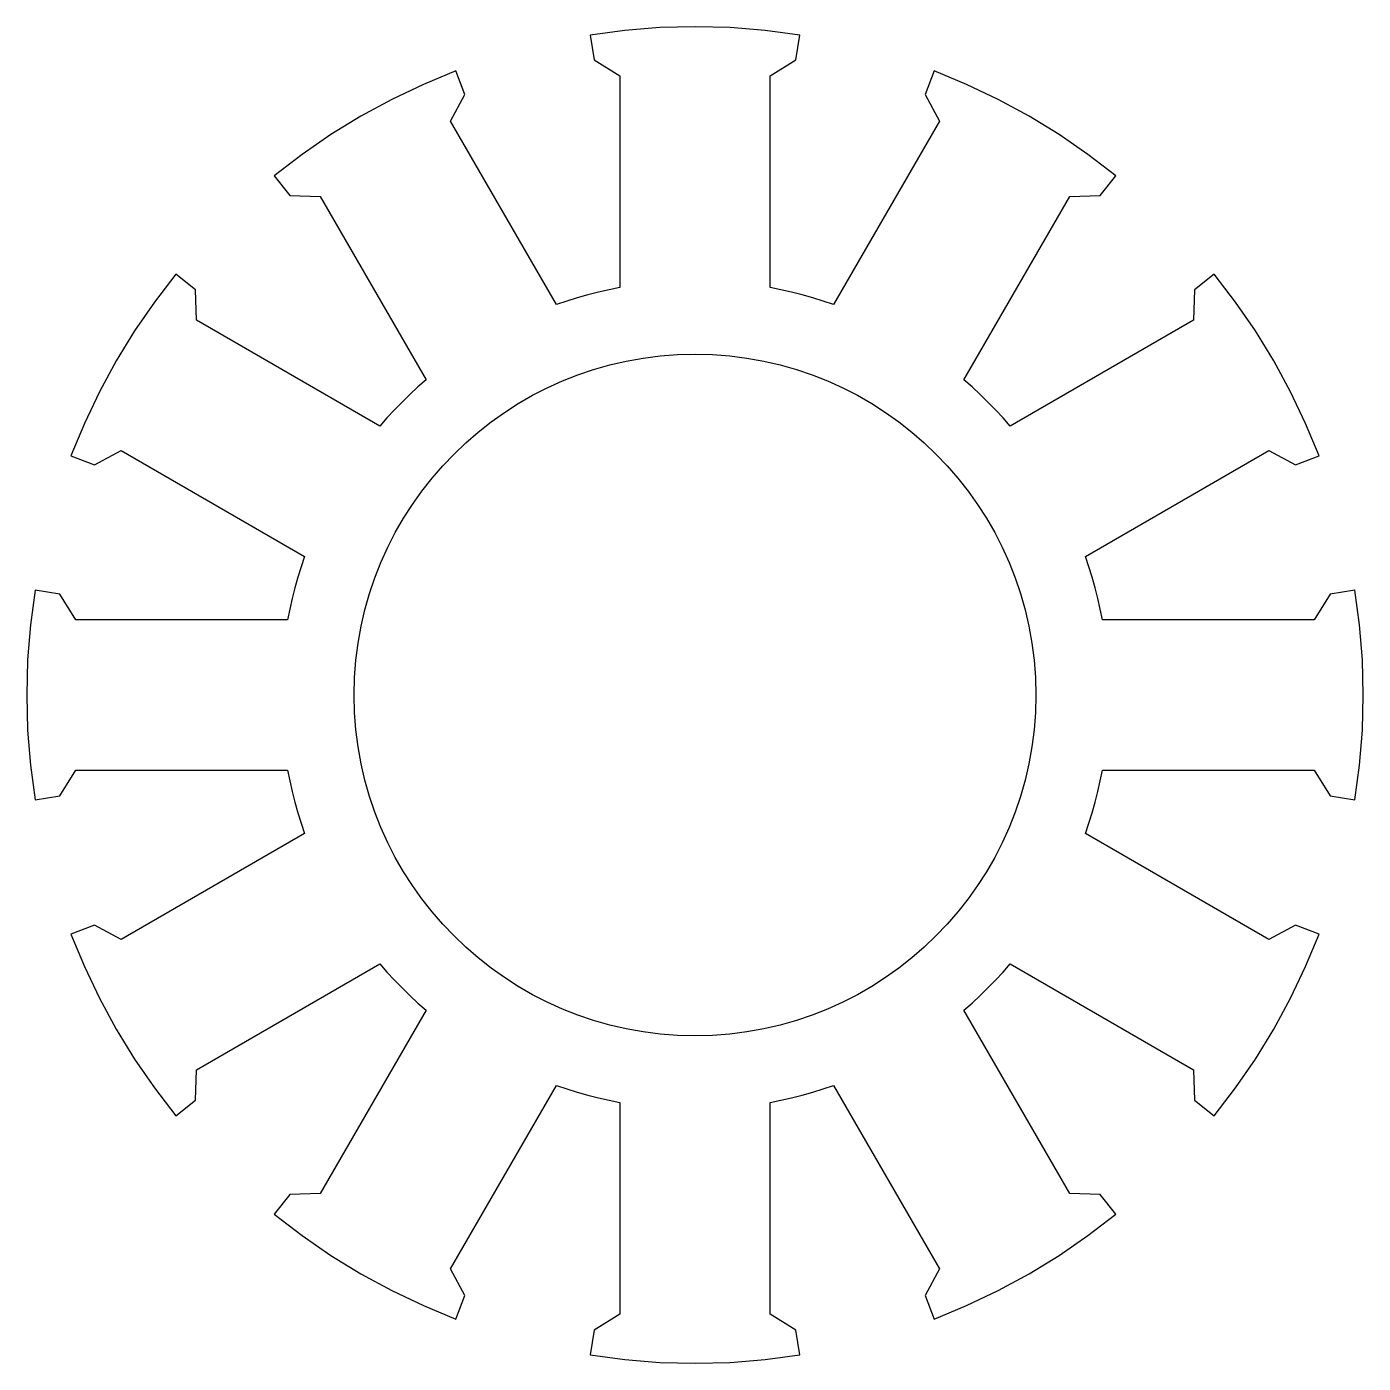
# Model space of a CAD drawing. Header units: millimetres. Extents: x -12 to 12, y -12 to 12.
import ezdxf

# ---------------------------------------------------------------- set-up
doc = ezdxf.new("R2010")
doc.units = ezdxf.units.MM

msp = doc.modelspace()

# ---------------------------------------------------------------- linework, layer by layer
at = {"layer": 'LAMINATION'}
for p, q in [((0, 12), (-0.63024, 11.98344)), ((0.63024, 11.98344), (0, 12)), ((-1.25874, 11.9338), (-1.88377, 11.85122)), ((-1.88377, 11.85122), (-1.81313, 11.4068)), ((-0.63024, 11.98344), (-1.25874, 11.9338)), ((1.25874, 11.9338), (0.63024, 11.98344)), ((1.88377, 11.85122), (1.25874, 11.9338)), ((1.81313, 11.4068), (1.88377, 11.85122)), ((-1.81313, 11.4068), (-1.35088, 11.11823)), ((1.35088, 11.11823), (1.81313, 11.4068)), ((-4.29422, 11.20534), (-4.8768, 10.96434)), ((-4.13319, 10.78514), (-4.29422, 11.20534)), ((-1.35088, 11.11823), (-1.35088, 7.31633)), ((1.35088, 7.31633), (1.35088, 11.11823)), ((4.29422, 11.20534), (4.13319, 10.78514)), ((4.8768, 10.96434), (4.29422, 11.20534)), ((-4.8768, 10.96434), (-5.44591, 10.69308)), ((5.44591, 10.69308), (4.8768, 10.96434)), ((-5.44591, 10.69308), (-6, 10.3923)), ((-4.38922, 10.30411), (-4.13319, 10.78514)), ((4.13319, 10.78514), (4.38922, 10.30411)), ((6, 10.3923), (5.44591, 10.69308)), ((-6, 10.3923), (-6.53752, 10.06284)), ((6.53752, 10.06284), (6, 10.3923)), ((-2.48827, 7.01157), (-4.38922, 10.30411)), ((4.38922, 10.30411), (2.48827, 7.01157)), ((-6.53752, 10.06284), (-7.057, 9.7056)), ((7.057, 9.7056), (6.53752, 10.06284)), ((-7.057, 9.7056), (-7.557, 9.32157)), ((7.557, 9.32157), (7.057, 9.7056)), ((-7.557, 9.32157), (-7.27361, 8.97201)), ((7.27361, 8.97201), (7.557, 9.32157)), ((-7.27361, 8.97201), (-6.72902, 8.95323)), ((-6.72902, 8.95323), (-4.82807, 5.66069)), ((4.82807, 5.66069), (6.72902, 8.95323)), ((6.72902, 8.95323), (7.27361, 8.97201)), ((-9.32157, 7.557), (-9.7056, 7.057)), ((-8.97201, 7.27361), (-9.32157, 7.557)), ((9.32157, 7.557), (8.97201, 7.27361)), ((9.7056, 7.057), (9.32157, 7.557)), ((-8.95323, 6.72902), (-8.97201, 7.27361)), ((-1.7352, 7.23482), (-1.92561, 7.18649)), ((-1.54358, 7.27811), (-1.7352, 7.23482)), ((-1.35088, 7.31633), (-1.54358, 7.27811)), ((1.54358, 7.27811), (1.35088, 7.31633)), ((1.7352, 7.23482), (1.54358, 7.27811)), ((1.92561, 7.18649), (1.7352, 7.23482)), ((8.97201, 7.27361), (8.95323, 6.72902)), ((-9.7056, 7.057), (-10.06284, 6.53752)), ((-2.30228, 7.07482), (-2.48827, 7.01157)), ((-2.11468, 7.13314), (-2.30228, 7.07482)), ((-1.92561, 7.18649), (-2.11468, 7.13314)), ((2.11468, 7.13314), (1.92561, 7.18649)), ((2.30228, 7.07482), (2.11468, 7.13314)), ((2.48827, 7.01157), (2.30228, 7.07482)), ((10.06284, 6.53752), (9.7056, 7.057)), ((-5.66069, 4.82807), (-8.95323, 6.72902)), ((8.95323, 6.72902), (5.66069, 4.82807)), ((-10.06284, 6.53752), (-10.3923, 6)), ((10.3923, 6), (10.06284, 6.53752)), ((-10.3923, 6), (-10.69308, 5.44591)), ((10.69308, 5.44591), (10.3923, 6)), ((-4.97584, 5.53124), (-5.12014, 5.39794)), ((-4.82807, 5.66069), (-4.97584, 5.53124)), ((4.97584, 5.53124), (4.82807, 5.66069)), ((5.12014, 5.39794), (4.97584, 5.53124)), ((-10.69308, 5.44591), (-10.96434, 4.8768)), ((-5.12014, 5.39794), (-5.26087, 5.26087)), ((5.26087, 5.26087), (5.12014, 5.39794)), ((10.96434, 4.8768), (10.69308, 5.44591)), ((-5.39794, 5.12014), (-5.53124, 4.97584)), ((-5.26087, 5.26087), (-5.39794, 5.12014)), ((5.39794, 5.12014), (5.26087, 5.26087)), ((5.53124, 4.97584), (5.39794, 5.12014)), ((-10.96434, 4.8768), (-11.20534, 4.29422)), ((-5.53124, 4.97584), (-5.66069, 4.82807)), ((5.66069, 4.82807), (5.53124, 4.97584)), ((11.20534, 4.29422), (10.96434, 4.8768)), ((-10.78514, 4.13319), (-10.30411, 4.38922)), ((-10.30411, 4.38922), (-7.01157, 2.48827)), ((7.01157, 2.48827), (10.30411, 4.38922)), ((10.30411, 4.38922), (10.78514, 4.13319)), ((-11.20534, 4.29422), (-10.78514, 4.13319)), ((10.78514, 4.13319), (11.20534, 4.29422)), ((-7.01157, 2.48827), (-7.07482, 2.30228)), ((7.07482, 2.30228), (7.01157, 2.48827)), ((-7.07482, 2.30228), (-7.13314, 2.11468)), ((7.13314, 2.11468), (7.07482, 2.30228)), ((-7.18649, 1.92561), (-7.23482, 1.7352)), ((-7.13314, 2.11468), (-7.18649, 1.92561)), ((7.18649, 1.92561), (7.13314, 2.11468)), ((7.23482, 1.7352), (7.18649, 1.92561)), ((-11.85122, 1.88377), (-11.9338, 1.25874)), ((-11.4068, 1.81313), (-11.85122, 1.88377)), ((-11.11823, 1.35088), (-11.4068, 1.81313)), ((-7.23482, 1.7352), (-7.27811, 1.54358)), ((7.27811, 1.54358), (7.23482, 1.7352)), ((11.4068, 1.81313), (11.11823, 1.35088)), ((11.85122, 1.88377), (11.4068, 1.81313)), ((11.9338, 1.25874), (11.85122, 1.88377)), ((-7.27811, 1.54358), (-7.31633, 1.35088)), ((7.31633, 1.35088), (7.27811, 1.54358)), ((-11.9338, 1.25874), (-11.98344, 0.63024)), ((-7.31633, 1.35088), (-11.11823, 1.35088)), ((11.11823, 1.35088), (7.31633, 1.35088)), ((11.98344, 0.63024), (11.9338, 1.25874)), ((-11.98344, 0.63024), (-12, 0)), ((12, 0), (11.98344, 0.63024)), ((-12, 0), (-11.98344, -0.63024)), ((11.98344, -0.63024), (12, 0)), ((-11.98344, -0.63024), (-11.9338, -1.25874)), ((11.9338, -1.25874), (11.98344, -0.63024)), ((-11.9338, -1.25874), (-11.85122, -1.88377)), ((-11.4068, -1.81313), (-11.11823, -1.35088)), ((-11.11823, -1.35088), (-7.31633, -1.35088)), ((-7.31633, -1.35088), (-7.27811, -1.54358)), ((7.27811, -1.54358), (7.31633, -1.35088)), ((7.31633, -1.35088), (11.11823, -1.35088)), ((11.11823, -1.35088), (11.4068, -1.81313)), ((11.85122, -1.88377), (11.9338, -1.25874)), ((-7.27811, -1.54358), (-7.23482, -1.7352)), ((7.23482, -1.7352), (7.27811, -1.54358)), ((-11.85122, -1.88377), (-11.4068, -1.81313)), ((-7.23482, -1.7352), (-7.18649, -1.92561)), ((7.18649, -1.92561), (7.23482, -1.7352)), ((11.4068, -1.81313), (11.85122, -1.88377)), ((-7.18649, -1.92561), (-7.13314, -2.11468)), ((-7.13314, -2.11468), (-7.07482, -2.30228)), ((7.07482, -2.30228), (7.13314, -2.11468)), ((7.13314, -2.11468), (7.18649, -1.92561)), ((-7.07482, -2.30228), (-7.01157, -2.48827)), ((7.01157, -2.48827), (7.07482, -2.30228)), ((-7.01157, -2.48827), (-10.30411, -4.38922)), ((10.30411, -4.38922), (7.01157, -2.48827)), ((-10.78514, -4.13319), (-11.20534, -4.29422)), ((-11.20534, -4.29422), (-10.96434, -4.8768)), ((-10.30411, -4.38922), (-10.78514, -4.13319)), ((10.78514, -4.13319), (10.30411, -4.38922)), ((11.20534, -4.29422), (10.78514, -4.13319)), ((10.96434, -4.8768), (11.20534, -4.29422)), ((-10.96434, -4.8768), (-10.69308, -5.44591)), ((-8.95323, -6.72902), (-5.66069, -4.82807)), ((-5.66069, -4.82807), (-5.53124, -4.97584)), ((-5.53124, -4.97584), (-5.39794, -5.12014)), ((5.39794, -5.12014), (5.53124, -4.97584)), ((5.53124, -4.97584), (5.66069, -4.82807)), ((5.66069, -4.82807), (8.95323, -6.72902)), ((10.69308, -5.44591), (10.96434, -4.8768)), ((-5.39794, -5.12014), (-5.26087, -5.26087)), ((-5.26087, -5.26087), (-5.12014, -5.39794)), ((5.12014, -5.39794), (5.26087, -5.26087)), ((5.26087, -5.26087), (5.39794, -5.12014)), ((-10.69308, -5.44591), (-10.3923, -6)), ((-5.12014, -5.39794), (-4.97584, -5.53124)), ((4.97584, -5.53124), (5.12014, -5.39794)), ((10.3923, -6), (10.69308, -5.44591)), ((-4.82807, -5.66069), (-6.72902, -8.95323)), ((-4.97584, -5.53124), (-4.82807, -5.66069)), ((4.82807, -5.66069), (4.97584, -5.53124)), ((6.72902, -8.95323), (4.82807, -5.66069)), ((-10.3923, -6), (-10.06284, -6.53752)), ((10.06284, -6.53752), (10.3923, -6)), ((-10.06284, -6.53752), (-9.7056, -7.057)), ((9.7056, -7.057), (10.06284, -6.53752)), ((-8.97201, -7.27361), (-8.95323, -6.72902)), ((8.95323, -6.72902), (8.97201, -7.27361)), ((-9.7056, -7.057), (-9.32157, -7.557)), ((-4.38922, -10.30411), (-2.48827, -7.01157)), ((-2.48827, -7.01157), (-2.30228, -7.07482)), ((-2.30228, -7.07482), (-2.11468, -7.13314)), ((-2.11468, -7.13314), (-1.92561, -7.18649)), ((-1.92561, -7.18649), (-1.7352, -7.23482)), ((1.7352, -7.23482), (1.92561, -7.18649)), ((1.92561, -7.18649), (2.11468, -7.13314)), ((2.11468, -7.13314), (2.30228, -7.07482)), ((2.30228, -7.07482), (2.48827, -7.01157)), ((2.48827, -7.01157), (4.38922, -10.30411)), ((9.32157, -7.557), (9.7056, -7.057)), ((-9.32157, -7.557), (-8.97201, -7.27361)), ((-1.7352, -7.23482), (-1.54358, -7.27811)), ((-1.54358, -7.27811), (-1.35088, -7.31633)), ((-1.35088, -7.31633), (-1.35088, -11.11823)), ((1.35088, -7.31633), (1.54358, -7.27811)), ((1.35088, -11.11823), (1.35088, -7.31633)), ((1.54358, -7.27811), (1.7352, -7.23482)), ((8.97201, -7.27361), (9.32157, -7.557)), ((-7.27361, -8.97201), (-7.557, -9.32157)), ((-6.72902, -8.95323), (-7.27361, -8.97201)), ((7.27361, -8.97201), (6.72902, -8.95323)), ((7.557, -9.32157), (7.27361, -8.97201)), ((-7.557, -9.32157), (-7.057, -9.7056)), ((7.057, -9.7056), (7.557, -9.32157)), ((-7.057, -9.7056), (-6.53752, -10.06284)), ((6.53752, -10.06284), (7.057, -9.7056)), ((-6.53752, -10.06284), (-6, -10.3923)), ((6, -10.3923), (6.53752, -10.06284)), ((-4.13319, -10.78514), (-4.38922, -10.30411)), ((4.38922, -10.30411), (4.13319, -10.78514)), ((-6, -10.3923), (-5.44591, -10.69308)), ((5.44591, -10.69308), (6, -10.3923)), ((-5.44591, -10.69308), (-4.8768, -10.96434)), ((-4.29422, -11.20534), (-4.13319, -10.78514)), ((4.13319, -10.78514), (4.29422, -11.20534)), ((4.8768, -10.96434), (5.44591, -10.69308)), ((-4.8768, -10.96434), (-4.29422, -11.20534)), ((4.29422, -11.20534), (4.8768, -10.96434)), ((-1.35088, -11.11823), (-1.81313, -11.4068)), ((1.81313, -11.4068), (1.35088, -11.11823)), ((-1.81313, -11.4068), (-1.88377, -11.85122)), ((1.88377, -11.85122), (1.81313, -11.4068)), ((-1.88377, -11.85122), (-1.25874, -11.9338)), ((-1.25874, -11.9338), (-0.63024, -11.98344)), ((-0.63024, -11.98344), (0, -12)), ((0, -12), (0.63024, -11.98344)), ((0.63024, -11.98344), (1.25874, -11.9338)), ((1.25874, -11.9338), (1.88377, -11.85122))]:
    msp.add_line(p, q, dxfattribs=at)
msp.add_circle((0, 0), 6.12, dxfattribs=at)

doc.saveas('drawing.dxf')
